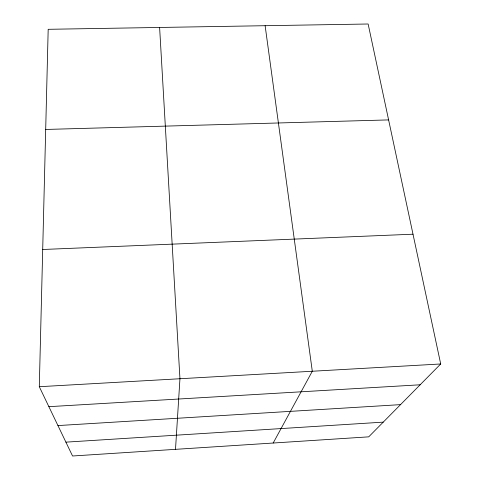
<?xml version="1.0" encoding="UTF-8"?>
<svg xmlns="http://www.w3.org/2000/svg" width="480" height="480" viewBox="0 0 480 480"><rect width="100%" height="100%" fill="white"/><g stroke="black" fill="none" stroke-linecap="round" stroke-linejoin="round"><path stroke-width="0.72" d="M39.294 386.712L48.186 29.304L368.136 24L440.706 363.972L368.706 436.848L72.552 456L39.294 386.712L440.706 363.972M175.506 449.34L179.952 378.744L159.612 27.456M273.18 443.028L312.3 371.244L265.128 25.71M65.898 442.146L383.244 422.136M57.948 425.574L400.542 404.628M48.876 406.674L420.144 384.786M42.708 249.492L413.01 234.204M45.696 129.45L388.608 119.91"/></g></svg>
